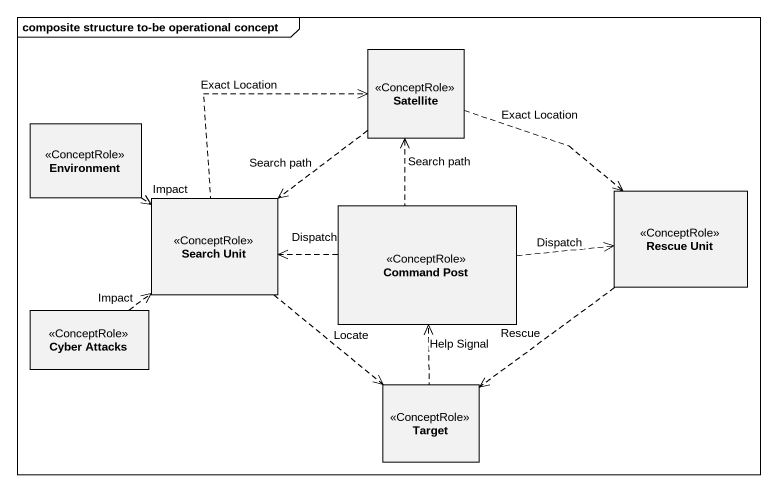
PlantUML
@startuml
mainframe composite structure to-be operational concept
rectangle Satellite <<ConceptRole>>
rectangle Environment <<ConceptRole>>
rectangle "Rescue Unit" as Rescue_Unit <<ConceptRole>>
rectangle "Search Unit" as Search_Unit <<ConceptRole>>
rectangle "Command Post" as Command_Post <<ConceptRole>>
rectangle "Cyber Attacks" as Cyber_Attacks <<ConceptRole>>
rectangle Target <<ConceptRole>>
Satellite .right.> Rescue_Unit : Exact Location
Satellite ..> Search_Unit : Search path
Environment ..> Search_Unit : Impact
Rescue_Unit ..> Target : Rescue
Search_Unit .up.> Satellite : Exact Location
Search_Unit ..> Target : Locate
Command_Post .up.> Satellite : Search path
Command_Post .right.> Rescue_Unit : Dispatch
Command_Post .left.> Search_Unit : Dispatch
Cyber_Attacks .up.> Search_Unit : Impact
Target .up.> Command_Post : Help Signal
@enduml
